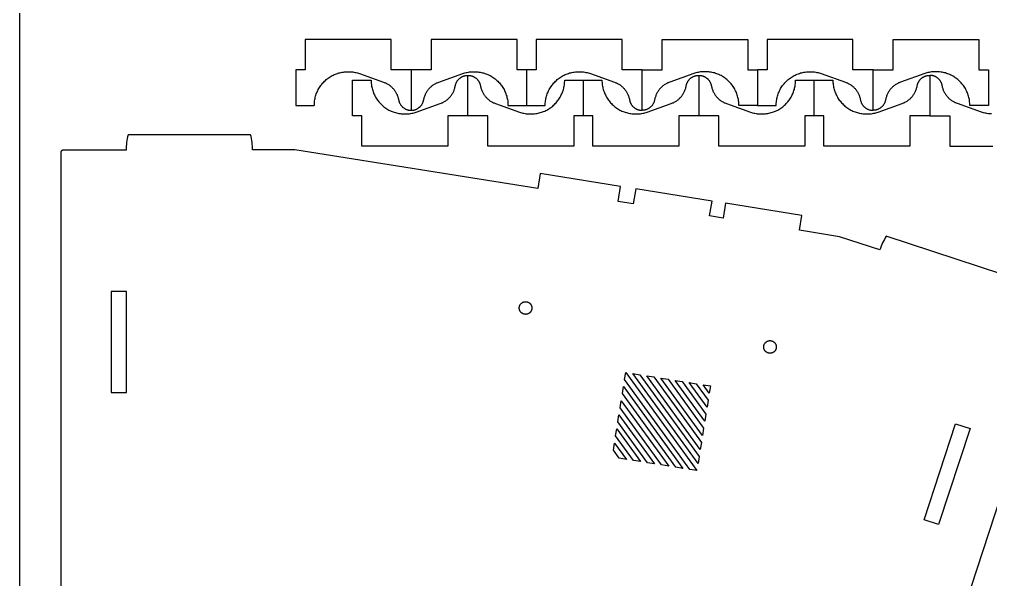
# Model space of a CAD drawing. Header units: millimetres. Extents: x 119 to 719, y -33 to 367.
# Drawn here: x 118.7 to 310.9, y 81.3 to 192.2 of the extents above; entities that cross this region are included whole.
import ezdxf

# ---------------------------------------------------------------- set-up
doc = ezdxf.new("R2010")
doc.units = ezdxf.units.MM
doc.header["$MEASUREMENT"] = 0
doc.layers.add('plot', color=12, linetype='Continuous', true_color=0xb80000)

msp = doc.modelspace()

# ---------------------------------------------------------------- linework, layer by layer
at = {"layer": 'plot'}
for points in [[(118.65, -33.22), (718.65, -33.22), (718.65, 366.78), (118.65, 366.78), (118.65, -33.22)], [(183.74, 188.23), (175.24, 188.23)], [(175.24, 188.23), (175.24, 185.23)], [(192.24, 188.23), (183.74, 188.23)], [(192.24, 185.23), (192.24, 188.23)], [(208.66, 188.23), (200.16, 188.23)], [(200.16, 188.23), (200.16, 185.23)], [(217.16, 188.23), (208.66, 188.23)], [(217.16, 185.23), (217.16, 188.23)], [(229.45, 188.23), (220.95, 188.23)], [(220.95, 188.23), (220.95, 185.23)], [(237.95, 188.23), (229.45, 188.23)], [(237.95, 185.23), (237.95, 188.23)], [(245.88, 185.23), (245.88, 188.23)], [(245.88, 188.23), (254.38, 188.23)], [(254.38, 188.23), (262.88, 188.23)], [(262.88, 188.23), (262.88, 185.23)], [(275.17, 188.23), (266.67, 188.23)], [(266.67, 188.23), (266.67, 185.23)], [(283.67, 188.23), (275.17, 188.23)], [(283.67, 185.23), (283.67, 188.23)], [(291.59, 185.23), (291.59, 188.23)], [(291.59, 188.23), (300.09, 188.23)], [(300.09, 188.23), (308.59, 188.23)], [(308.59, 188.23), (308.59, 185.23)], [(175.24, 185.23), (175.24, 182.23)], [(192.24, 182.23), (192.24, 185.23)], [(200.16, 185.23), (200.16, 182.23)], [(217.16, 182.23), (217.16, 185.23)], [(220.95, 185.23), (220.95, 182.23)], [(237.95, 182.23), (237.95, 185.23)], [(245.88, 182.23), (245.88, 185.23)], [(262.88, 185.23), (262.88, 182.23)], [(266.67, 185.23), (266.67, 182.23)], [(283.67, 182.23), (283.67, 185.23)], [(291.59, 182.23), (291.59, 185.23)], [(308.59, 185.23), (308.59, 182.23)], [(175.24, 182.23), (173.34, 182.23)], [(173.34, 182.23), (173.34, 175.18)], [(177.03, 175.18), (177.04, 175.41), (177.05, 175.64), (177.07, 175.88), (177.1, 176.11), (177.13, 176.34), (177.18, 176.57), (177.23, 176.79), (177.29, 177.02), (177.36, 177.24), (177.43, 177.46), (177.52, 177.68), (177.61, 177.9), (177.71, 178.11), (177.81, 178.32), (177.92, 178.52), (178.04, 178.72), (178.17, 178.92), (178.3, 179.11), (178.44, 179.29), (178.59, 179.48), (178.74, 179.65), (178.9, 179.82), (179.07, 179.99), (179.24, 180.15), (179.41, 180.3), (179.59, 180.45), (179.78, 180.59), (179.97, 180.72), (180.17, 180.85), (180.37, 180.97), (180.57, 181.09), (180.78, 181.19), (180.99, 181.29), (181.2, 181.39), (181.42, 181.47), (181.64, 181.55), (181.86, 181.62), (182.09, 181.68), (182.32, 181.73), (182.54, 181.78), (182.78, 181.81), (183.01, 181.84), (183.24, 181.86), (183.47, 181.88), (183.71, 181.88), (183.94, 181.88), (184.17, 181.87), (184.4, 181.85), (184.64, 181.82), (184.87, 181.79), (185.1, 181.74), (185.32, 181.69), (185.55, 181.63)], [(185.55, 181.63), (185.76, 181.57), (185.97, 181.5)], [(185.97, 181.5), (190.73, 179.82)], [(196.2, 182.23), (192.24, 182.23)], [(196.2, 182.23), (196.2, 174.23)], [(200.16, 182.23), (196.2, 182.23)], [(201.67, 179.82), (206.43, 181.5)], [(204.94, 179.07), (204.96, 179.16), (204.98, 179.25), (205, 179.33), (205.03, 179.41), (205.06, 179.5), (205.09, 179.58), (205.12, 179.66), (205.16, 179.74), (205.2, 179.82), (205.24, 179.9), (205.29, 179.97), (205.34, 180.04), (205.39, 180.12), (205.44, 180.19), (205.5, 180.26), (205.55, 180.32), (205.61, 180.39), (205.68, 180.45), (205.74, 180.51), (205.81, 180.57), (205.88, 180.62), (205.95, 180.67), (206.02, 180.72), (206.09, 180.77), (206.17, 180.82), (206.25, 180.86), (206.32, 180.9), (206.4, 180.94), (206.49, 180.97), (206.57, 181), (206.65, 181.03), (206.73, 181.06), (206.82, 181.08), (206.91, 181.1), (206.99, 181.12), (207.08, 181.13), (207.17, 181.14), (207.25, 181.15), (207.34, 181.15), (207.43, 181.15)], [(206.43, 181.5), (206.64, 181.57), (206.85, 181.63)], [(206.85, 181.63), (207.08, 181.69), (207.31, 181.74), (207.54, 181.79), (207.77, 181.82), (208, 181.85), (208.23, 181.87), (208.46, 181.88), (208.7, 181.88), (208.93, 181.88), (209.16, 181.86), (209.4, 181.84), (209.63, 181.81), (209.86, 181.78), (210.09, 181.73), (210.31, 181.68), (210.54, 181.62), (210.76, 181.55), (210.98, 181.47), (211.2, 181.39), (211.41, 181.29), (211.62, 181.19), (211.83, 181.09), (212.04, 180.97), (212.24, 180.85), (212.43, 180.72), (212.62, 180.59), (212.81, 180.45), (212.99, 180.3), (213.16, 180.15), (213.33, 179.99), (213.5, 179.82), (213.66, 179.65), (213.81, 179.48), (213.96, 179.29), (214.1, 179.11), (214.23, 178.92), (214.36, 178.72), (214.48, 178.52), (214.59, 178.32), (214.7, 178.11), (214.79, 177.9), (214.88, 177.68), (214.97, 177.46), (215.04, 177.24), (215.11, 177.02), (215.17, 176.79), (215.22, 176.57), (215.27, 176.34), (215.31, 176.11), (215.33, 175.88), (215.35, 175.64), (215.37, 175.41), (215.37, 175.18)], [(207.43, 173.15), (207.43, 181.15)], [(207.43, 181.15), (207.52, 181.15), (207.61, 181.15), (207.69, 181.14), (207.78, 181.13), (207.87, 181.12), (207.95, 181.1), (208.04, 181.08), (208.13, 181.06), (208.21, 181.03), (208.29, 181), (208.38, 180.97), (208.46, 180.94), (208.54, 180.9), (208.61, 180.86), (208.69, 180.82), (208.77, 180.77), (208.84, 180.72), (208.91, 180.67), (208.98, 180.62), (209.05, 180.57), (209.12, 180.51), (209.18, 180.45), (209.25, 180.39), (209.31, 180.32), (209.36, 180.26), (209.42, 180.19), (209.47, 180.12), (209.52, 180.04), (209.57, 179.97), (209.62, 179.9), (209.66, 179.82), (209.7, 179.74), (209.74, 179.66), (209.77, 179.58), (209.8, 179.5), (209.83, 179.41), (209.86, 179.33), (209.88, 179.25), (209.9, 179.16), (209.92, 179.07)], [(219.06, 182.23), (217.16, 182.23)], [(219.06, 182.23), (219.06, 175.18)], [(220.95, 182.23), (219.06, 182.23)], [(222.75, 175.18), (222.75, 175.41), (222.76, 175.64), (222.78, 175.88), (222.81, 176.11), (222.85, 176.34), (222.89, 176.57), (222.94, 176.79), (223, 177.02), (223.07, 177.24), (223.15, 177.46), (223.23, 177.68), (223.32, 177.9), (223.42, 178.11), (223.53, 178.32), (223.64, 178.52), (223.76, 178.72), (223.89, 178.92), (224.02, 179.11), (224.16, 179.29), (224.31, 179.48), (224.46, 179.65), (224.62, 179.82), (224.78, 179.99), (224.95, 180.15), (225.13, 180.3), (225.31, 180.45), (225.5, 180.59), (225.69, 180.72), (225.88, 180.85), (226.08, 180.97), (226.28, 181.09), (226.49, 181.19), (226.7, 181.29), (226.92, 181.39), (227.14, 181.47), (227.36, 181.55), (227.58, 181.62), (227.8, 181.68), (228.03, 181.73), (228.26, 181.78), (228.49, 181.81), (228.72, 181.84), (228.95, 181.86), (229.19, 181.88), (229.42, 181.88), (229.65, 181.88), (229.89, 181.87), (230.12, 181.85), (230.35, 181.82), (230.58, 181.79), (230.81, 181.74), (231.04, 181.69), (231.26, 181.63)], [(231.26, 181.63), (231.48, 181.57), (231.69, 181.5)], [(231.69, 181.5), (236.45, 179.82)], [(241.92, 182.23), (237.95, 182.23)], [(241.92, 182.23), (245.88, 182.23)], [(241.92, 174.23), (241.92, 182.23)], [(252.14, 181.5), (247.38, 179.82)], [(250.66, 179.07), (250.67, 179.16), (250.69, 179.25), (250.72, 179.33), (250.74, 179.41), (250.77, 179.5), (250.8, 179.58), (250.84, 179.66), (250.88, 179.74), (250.92, 179.82), (250.96, 179.9), (251, 179.97), (251.05, 180.04), (251.1, 180.12), (251.16, 180.19), (251.21, 180.26), (251.27, 180.32), (251.33, 180.39), (251.39, 180.45), (251.46, 180.51), (251.52, 180.57), (251.59, 180.62), (251.66, 180.67), (251.73, 180.72), (251.81, 180.77), (251.88, 180.82), (251.96, 180.86), (252.04, 180.9), (252.12, 180.94), (252.2, 180.97), (252.28, 181), (252.37, 181.03), (252.45, 181.06), (252.53, 181.08), (252.62, 181.1), (252.71, 181.12), (252.79, 181.13), (252.88, 181.14), (252.97, 181.15), (253.06, 181.15), (253.14, 181.15)], [(252.57, 181.63), (252.35, 181.57), (252.14, 181.5)], [(261.09, 175.18), (261.08, 175.41), (261.07, 175.64), (261.05, 175.88), (261.02, 176.11), (260.98, 176.34), (260.94, 176.57), (260.89, 176.79), (260.83, 177.02), (260.76, 177.24), (260.68, 177.46), (260.6, 177.68), (260.51, 177.9), (260.41, 178.11), (260.3, 178.32), (260.19, 178.52), (260.07, 178.72), (259.95, 178.92), (259.81, 179.11), (259.67, 179.29), (259.53, 179.48), (259.37, 179.65), (259.21, 179.82), (259.05, 179.99), (258.88, 180.15), (258.7, 180.3), (258.52, 180.45), (258.34, 180.59), (258.15, 180.72), (257.95, 180.85), (257.75, 180.97), (257.55, 181.09), (257.34, 181.19), (257.13, 181.29), (256.91, 181.39), (256.7, 181.47), (256.48, 181.55), (256.25, 181.62), (256.03, 181.68), (255.8, 181.73), (255.57, 181.78), (255.34, 181.81), (255.11, 181.84), (254.88, 181.86), (254.64, 181.88), (254.41, 181.88), (254.18, 181.88), (253.94, 181.87), (253.71, 181.85), (253.48, 181.82), (253.25, 181.79), (253.02, 181.74), (252.79, 181.69), (252.57, 181.63)], [(253.14, 181.15), (253.14, 173.15)], [(253.14, 181.15), (253.23, 181.15), (253.32, 181.15), (253.41, 181.14), (253.5, 181.13), (253.58, 181.12), (253.67, 181.1), (253.76, 181.08), (253.84, 181.06), (253.92, 181.03), (254.01, 181), (254.09, 180.97), (254.17, 180.94), (254.25, 180.9), (254.33, 180.86), (254.41, 180.82), (254.48, 180.77), (254.56, 180.72), (254.63, 180.67), (254.7, 180.62), (254.77, 180.57), (254.83, 180.51), (254.9, 180.45), (254.96, 180.39), (255.02, 180.32), (255.08, 180.26), (255.13, 180.19), (255.19, 180.12), (255.24, 180.04), (255.29, 179.97), (255.33, 179.9), (255.37, 179.82), (255.41, 179.74), (255.45, 179.66), (255.49, 179.58), (255.52, 179.5), (255.55, 179.41), (255.57, 179.33), (255.6, 179.25), (255.62, 179.16), (255.63, 179.07)], [(262.88, 182.23), (264.77, 182.23)], [(266.67, 182.23), (264.77, 182.23)], [(264.77, 182.23), (264.77, 175.18)], [(268.46, 175.18), (268.47, 175.41), (268.48, 175.64), (268.5, 175.88), (268.53, 176.11), (268.56, 176.34), (268.61, 176.57), (268.66, 176.79), (268.72, 177.02), (268.79, 177.24), (268.86, 177.46), (268.95, 177.68), (269.04, 177.9), (269.14, 178.11), (269.24, 178.32), (269.35, 178.52), (269.47, 178.72), (269.6, 178.92), (269.73, 179.11), (269.87, 179.29), (270.02, 179.48), (270.17, 179.65), (270.33, 179.82), (270.5, 179.99), (270.67, 180.15), (270.84, 180.3), (271.02, 180.45), (271.21, 180.59), (271.4, 180.72), (271.6, 180.85), (271.8, 180.97), (272, 181.09), (272.21, 181.19), (272.42, 181.29), (272.63, 181.39), (272.85, 181.47), (273.07, 181.55), (273.29, 181.62), (273.52, 181.68), (273.75, 181.73), (273.97, 181.78), (274.2, 181.81), (274.44, 181.84), (274.67, 181.86), (274.9, 181.88), (275.13, 181.88), (275.37, 181.88), (275.6, 181.87), (275.83, 181.85), (276.07, 181.82), (276.3, 181.79), (276.53, 181.74), (276.75, 181.69), (276.98, 181.63)], [(276.98, 181.63), (277.19, 181.57), (277.4, 181.5)], [(277.4, 181.5), (282.16, 179.82)], [(287.63, 182.23), (283.67, 182.23)], [(287.63, 174.23), (287.63, 182.23)], [(287.63, 182.23), (291.59, 182.23)], [(297.86, 181.5), (293.1, 179.82)], [(296.37, 179.07), (296.39, 179.16), (296.41, 179.25), (296.43, 179.33), (296.46, 179.41), (296.49, 179.5), (296.52, 179.58), (296.55, 179.66), (296.59, 179.74), (296.63, 179.82), (296.67, 179.9), (296.72, 179.97), (296.77, 180.04), (296.82, 180.12), (296.87, 180.19), (296.93, 180.26), (296.98, 180.32), (297.04, 180.39), (297.11, 180.45), (297.17, 180.51), (297.24, 180.57), (297.31, 180.62), (297.38, 180.67), (297.45, 180.72), (297.52, 180.77), (297.6, 180.82), (297.68, 180.86), (297.75, 180.9), (297.83, 180.94), (297.91, 180.97), (298, 181), (298.08, 181.03), (298.16, 181.06), (298.25, 181.08), (298.34, 181.1), (298.42, 181.12), (298.51, 181.13), (298.6, 181.14), (298.68, 181.15), (298.77, 181.15), (298.86, 181.15)], [(298.28, 181.63), (298.07, 181.57), (297.86, 181.5)], [(306.8, 175.18), (306.8, 175.41), (306.78, 175.64), (306.76, 175.88), (306.74, 176.11), (306.7, 176.34), (306.65, 176.57), (306.6, 176.79), (306.54, 177.02), (306.47, 177.24), (306.4, 177.46), (306.31, 177.68), (306.22, 177.9), (306.13, 178.11), (306.02, 178.32), (305.91, 178.52), (305.79, 178.72), (305.66, 178.92), (305.53, 179.11), (305.39, 179.29), (305.24, 179.48), (305.09, 179.65), (304.93, 179.82), (304.76, 179.99), (304.59, 180.15), (304.42, 180.3), (304.24, 180.45), (304.05, 180.59), (303.86, 180.72), (303.67, 180.85), (303.47, 180.97), (303.26, 181.09), (303.05, 181.19), (302.84, 181.29), (302.63, 181.39), (302.41, 181.47), (302.19, 181.55), (301.97, 181.62), (301.74, 181.68), (301.52, 181.73), (301.29, 181.78), (301.06, 181.81), (300.82, 181.84), (300.59, 181.86), (300.36, 181.88), (300.13, 181.88), (299.89, 181.88), (299.66, 181.87), (299.43, 181.85), (299.2, 181.82), (298.96, 181.79), (298.74, 181.74), (298.51, 181.69), (298.28, 181.63)], [(301.35, 179.07), (301.33, 179.16), (301.31, 179.25), (301.29, 179.33), (301.26, 179.41), (301.23, 179.5), (301.2, 179.58), (301.17, 179.66), (301.13, 179.74), (301.09, 179.82), (301.05, 179.9), (301, 179.97), (300.95, 180.04), (300.9, 180.12), (300.85, 180.19), (300.79, 180.26), (300.74, 180.32), (300.67, 180.39), (300.61, 180.45), (300.55, 180.51), (300.48, 180.57), (300.41, 180.62), (300.34, 180.67), (300.27, 180.72), (300.2, 180.77), (300.12, 180.82), (300.04, 180.86), (299.97, 180.9), (299.89, 180.94), (299.8, 180.97), (299.72, 181), (299.64, 181.03), (299.55, 181.06), (299.47, 181.08), (299.38, 181.1), (299.3, 181.12), (299.21, 181.13), (299.12, 181.14), (299.04, 181.15), (298.95, 181.15), (298.86, 181.15)], [(298.86, 181.15), (298.86, 173.15)], [(308.59, 182.23), (310.49, 182.23)], [(310.49, 182.23), (310.49, 175.18)], [(184.57, 173.15), (184.57, 180.2)], [(184.57, 180.2), (188.26, 180.2)], [(188.26, 180.2), (188.26, 179.97), (188.28, 179.74), (188.3, 179.51), (188.33, 179.27), (188.36, 179.04), (188.41, 178.81), (188.46, 178.59), (188.52, 178.36), (188.59, 178.14), (188.66, 177.92), (188.75, 177.7), (188.84, 177.48), (188.94, 177.27), (189.04, 177.07), (189.15, 176.86), (189.27, 176.66), (189.4, 176.46), (189.53, 176.27), (189.67, 176.09), (189.82, 175.9), (189.97, 175.73), (190.13, 175.56), (190.3, 175.39), (190.47, 175.23), (190.64, 175.08), (190.82, 174.93), (191.01, 174.79), (191.2, 174.66), (191.4, 174.53), (191.6, 174.41), (191.8, 174.29), (192.01, 174.19), (192.22, 174.09), (192.43, 174), (192.65, 173.91), (192.87, 173.83), (193.09, 173.77), (193.32, 173.7), (193.55, 173.65), (193.77, 173.61), (194, 173.57), (194.24, 173.54), (194.47, 173.52), (194.7, 173.5), (194.93, 173.5), (195.17, 173.5), (195.4, 173.51), (195.63, 173.53), (195.87, 173.56), (196.1, 173.59), (196.33, 173.64), (196.55, 173.69), (196.78, 173.75)], [(190.73, 179.82), (190.88, 179.76), (191.02, 179.7), (191.16, 179.64), (191.3, 179.57), (191.44, 179.5), (191.57, 179.42), (191.71, 179.34), (191.84, 179.25), (191.96, 179.16), (192.08, 179.06), (192.2, 178.96), (192.32, 178.86), (192.43, 178.75), (192.54, 178.64), (192.64, 178.52), (192.75, 178.41), (192.84, 178.28), (192.93, 178.16), (193.02, 178.03), (193.11, 177.9), (193.19, 177.76), (193.26, 177.63), (193.33, 177.49), (193.4, 177.35), (193.46, 177.2), (193.51, 177.06), (193.56, 176.91), (193.61, 176.76), (193.65, 176.61), (193.68, 176.46), (193.71, 176.31)], [(198.69, 176.31), (198.72, 176.46), (198.75, 176.61), (198.79, 176.76), (198.84, 176.91), (198.89, 177.06), (198.95, 177.2), (199.01, 177.35), (199.07, 177.49), (199.14, 177.63), (199.22, 177.76), (199.3, 177.9), (199.38, 178.03), (199.47, 178.16), (199.56, 178.28), (199.66, 178.41), (199.76, 178.52), (199.86, 178.64), (199.97, 178.75), (200.08, 178.86), (200.2, 178.96), (200.32, 179.06), (200.44, 179.16), (200.57, 179.25), (200.7, 179.34), (200.83, 179.42), (200.96, 179.5), (201.1, 179.57), (201.24, 179.64), (201.38, 179.7), (201.52, 179.76), (201.67, 179.82)], [(201.96, 175.56), (202.11, 175.62), (202.25, 175.68), (202.39, 175.74), (202.53, 175.81), (202.67, 175.88), (202.8, 175.96), (202.94, 176.04), (203.06, 176.13), (203.19, 176.22), (203.31, 176.32), (203.43, 176.42), (203.55, 176.52), (203.66, 176.63), (203.77, 176.74), (203.87, 176.86), (203.97, 176.98), (204.07, 177.1), (204.16, 177.22), (204.25, 177.35), (204.34, 177.48), (204.42, 177.62), (204.49, 177.75), (204.56, 177.89), (204.62, 178.03), (204.69, 178.18), (204.74, 178.32), (204.79, 178.47), (204.84, 178.62), (204.88, 178.77), (204.91, 178.92), (204.94, 179.07)], [(209.92, 179.07), (209.95, 178.92), (209.98, 178.77), (210.02, 178.62), (210.07, 178.47), (210.12, 178.32), (210.17, 178.18), (210.24, 178.03), (210.3, 177.89), (210.37, 177.75), (210.45, 177.62), (210.52, 177.48), (210.61, 177.35), (210.7, 177.22), (210.79, 177.1), (210.89, 176.98), (210.99, 176.86), (211.09, 176.74), (211.2, 176.63), (211.31, 176.52), (211.43, 176.42), (211.55, 176.32), (211.67, 176.22), (211.8, 176.13), (211.92, 176.04), (212.06, 175.96), (212.19, 175.88), (212.33, 175.81), (212.47, 175.74), (212.61, 175.68), (212.75, 175.62), (212.9, 175.56)], [(218.08, 173.75), (218.31, 173.69), (218.53, 173.64), (218.76, 173.59), (218.99, 173.56), (219.23, 173.53), (219.46, 173.51), (219.69, 173.5), (219.93, 173.5), (220.16, 173.5), (220.39, 173.52), (220.62, 173.54), (220.86, 173.57), (221.09, 173.61), (221.32, 173.65), (221.54, 173.7), (221.77, 173.77), (221.99, 173.83), (222.21, 173.91), (222.43, 174), (222.64, 174.09), (222.85, 174.19), (223.06, 174.29), (223.27, 174.41), (223.46, 174.53), (223.66, 174.66), (223.85, 174.79), (224.04, 174.93), (224.22, 175.08), (224.39, 175.23), (224.56, 175.39), (224.73, 175.56), (224.89, 175.73), (225.04, 175.9), (225.19, 176.09), (225.33, 176.27), (225.46, 176.46), (225.59, 176.66), (225.71, 176.86), (225.82, 177.07), (225.92, 177.27), (226.02, 177.48), (226.11, 177.7), (226.2, 177.92), (226.27, 178.14), (226.34, 178.36), (226.4, 178.59), (226.45, 178.81), (226.5, 179.04), (226.53, 179.27), (226.56, 179.51), (226.58, 179.74), (226.6, 179.97), (226.6, 180.2)], [(226.6, 180.2), (230.29, 180.2)], [(230.29, 173.15), (230.29, 180.2)], [(230.29, 180.2), (233.98, 180.2)], [(233.98, 180.2), (233.98, 179.97), (233.99, 179.74), (234.01, 179.51), (234.04, 179.27), (234.08, 179.04), (234.12, 178.81), (234.17, 178.59), (234.23, 178.36), (234.3, 178.14), (234.38, 177.92), (234.46, 177.7), (234.55, 177.48), (234.65, 177.27), (234.76, 177.07), (234.87, 176.86), (234.99, 176.66), (235.12, 176.46), (235.25, 176.27), (235.39, 176.09), (235.54, 175.9), (235.69, 175.73), (235.85, 175.56), (236.01, 175.39), (236.18, 175.23), (236.36, 175.08), (236.54, 174.93), (236.72, 174.79), (236.91, 174.66), (237.11, 174.53), (237.31, 174.41), (237.51, 174.29), (237.72, 174.19), (237.93, 174.09), (238.15, 174), (238.36, 173.91), (238.58, 173.83), (238.81, 173.77), (239.03, 173.7), (239.26, 173.65), (239.49, 173.61), (239.72, 173.57), (239.95, 173.54), (240.18, 173.52), (240.42, 173.5), (240.65, 173.5), (240.88, 173.5), (241.12, 173.51), (241.35, 173.53), (241.58, 173.56), (241.81, 173.59), (242.04, 173.64), (242.27, 173.69), (242.49, 173.75)], [(236.45, 179.82), (236.59, 179.76), (236.74, 179.7), (236.88, 179.64), (237.02, 179.57), (237.15, 179.5), (237.29, 179.42), (237.42, 179.34), (237.55, 179.25), (237.68, 179.16), (237.8, 179.06), (237.92, 178.96), (238.03, 178.86), (238.15, 178.75), (238.25, 178.64), (238.36, 178.52), (238.46, 178.41), (238.56, 178.28), (238.65, 178.16), (238.74, 178.03), (238.82, 177.9), (238.9, 177.76), (238.98, 177.63), (239.05, 177.49), (239.11, 177.35), (239.17, 177.2), (239.23, 177.06), (239.28, 176.91), (239.32, 176.76), (239.36, 176.61), (239.4, 176.46), (239.43, 176.31)], [(247.38, 179.82), (247.24, 179.76), (247.1, 179.7), (246.95, 179.64), (246.81, 179.57), (246.68, 179.5), (246.54, 179.42), (246.41, 179.34), (246.28, 179.25), (246.16, 179.16), (246.03, 179.06), (245.91, 178.96), (245.8, 178.86), (245.69, 178.75), (245.58, 178.64), (245.47, 178.52), (245.37, 178.41), (245.27, 178.28), (245.18, 178.16), (245.09, 178.03), (245.01, 177.9), (244.93, 177.76), (244.86, 177.63), (244.79, 177.49), (244.72, 177.35), (244.66, 177.2), (244.61, 177.06), (244.55, 176.91), (244.51, 176.76), (244.47, 176.61), (244.43, 176.46), (244.4, 176.31)], [(247.68, 175.56), (247.82, 175.62), (247.97, 175.68), (248.11, 175.74), (248.25, 175.81), (248.38, 175.88), (248.52, 175.96), (248.65, 176.04), (248.78, 176.13), (248.91, 176.22), (249.03, 176.32), (249.15, 176.42), (249.26, 176.52), (249.38, 176.63), (249.48, 176.74), (249.59, 176.86), (249.69, 176.98), (249.79, 177.1), (249.88, 177.22), (249.97, 177.35), (250.05, 177.48), (250.13, 177.62), (250.2, 177.75), (250.27, 177.89), (250.34, 178.03), (250.4, 178.18), (250.46, 178.32), (250.51, 178.47), (250.55, 178.62), (250.59, 178.77), (250.63, 178.92), (250.66, 179.07)], [(255.63, 179.07), (255.66, 178.92), (255.7, 178.77), (255.74, 178.62), (255.78, 178.47), (255.83, 178.32), (255.89, 178.18), (255.95, 178.03), (256.02, 177.89), (256.09, 177.75), (256.16, 177.62), (256.24, 177.48), (256.32, 177.35), (256.41, 177.22), (256.5, 177.1), (256.6, 176.98), (256.7, 176.86), (256.81, 176.74), (256.91, 176.63), (257.03, 176.52), (257.14, 176.42), (257.26, 176.32), (257.38, 176.22), (257.51, 176.13), (257.64, 176.04), (257.77, 175.96), (257.91, 175.88), (258.04, 175.81), (258.18, 175.74), (258.32, 175.68), (258.47, 175.62), (258.61, 175.56)], [(263.8, 173.75), (264.02, 173.69), (264.25, 173.64), (264.48, 173.59), (264.71, 173.56), (264.94, 173.53), (265.17, 173.51), (265.41, 173.5), (265.64, 173.5), (265.87, 173.5), (266.11, 173.52), (266.34, 173.54), (266.57, 173.57), (266.8, 173.61), (267.03, 173.65), (267.26, 173.7), (267.48, 173.77), (267.71, 173.83), (267.93, 173.91), (268.14, 174), (268.36, 174.09), (268.57, 174.19), (268.78, 174.29), (268.98, 174.41), (269.18, 174.53), (269.37, 174.66), (269.57, 174.79), (269.75, 174.93), (269.93, 175.08), (270.11, 175.23), (270.28, 175.39), (270.44, 175.56), (270.6, 175.73), (270.75, 175.9), (270.9, 176.09), (271.04, 176.27), (271.17, 176.46), (271.3, 176.66), (271.42, 176.86), (271.53, 177.07), (271.64, 177.27), (271.74, 177.48), (271.83, 177.7), (271.91, 177.92), (271.99, 178.14), (272.06, 178.36), (272.12, 178.59), (272.17, 178.81), (272.21, 179.04), (272.25, 179.27), (272.28, 179.51), (272.3, 179.74), (272.31, 179.97), (272.31, 180.2)], [(272.31, 180.2), (276, 180.2)], [(276, 180.2), (279.69, 180.2)], [(276, 173.15), (276, 180.2)], [(279.69, 180.2), (279.69, 179.97), (279.71, 179.74), (279.73, 179.51), (279.76, 179.27), (279.79, 179.04), (279.84, 178.81), (279.89, 178.59), (279.95, 178.36), (280.02, 178.14), (280.09, 177.92), (280.18, 177.7), (280.27, 177.48), (280.36, 177.27), (280.47, 177.07), (280.58, 176.86), (280.7, 176.66), (280.83, 176.46), (280.96, 176.27), (281.1, 176.09), (281.25, 175.9), (281.4, 175.73), (281.56, 175.56), (281.73, 175.39), (281.9, 175.23), (282.07, 175.08), (282.25, 174.93), (282.44, 174.79), (282.63, 174.66), (282.83, 174.53), (283.02, 174.41), (283.23, 174.29), (283.44, 174.19), (283.65, 174.09), (283.86, 174), (284.08, 173.91), (284.3, 173.83), (284.52, 173.77), (284.75, 173.7), (284.97, 173.65), (285.2, 173.61), (285.43, 173.57), (285.67, 173.54), (285.9, 173.52), (286.13, 173.5), (286.36, 173.5), (286.6, 173.5), (286.83, 173.51), (287.06, 173.53), (287.29, 173.56), (287.53, 173.59), (287.75, 173.64), (287.98, 173.69), (288.21, 173.75)], [(282.16, 179.82), (282.31, 179.76), (282.45, 179.7), (282.59, 179.64), (282.73, 179.57), (282.87, 179.5), (283, 179.42), (283.14, 179.34), (283.26, 179.25), (283.39, 179.16), (283.51, 179.06), (283.63, 178.96), (283.75, 178.86), (283.86, 178.75), (283.97, 178.64), (284.07, 178.52), (284.18, 178.41), (284.27, 178.28), (284.36, 178.16), (284.45, 178.03), (284.54, 177.9), (284.62, 177.76), (284.69, 177.63), (284.76, 177.49), (284.83, 177.35), (284.89, 177.2), (284.94, 177.06), (284.99, 176.91), (285.04, 176.76), (285.08, 176.61), (285.11, 176.46), (285.14, 176.31)], [(293.1, 179.82), (292.95, 179.76), (292.81, 179.7), (292.67, 179.64), (292.53, 179.57), (292.39, 179.5), (292.26, 179.42), (292.13, 179.34), (292, 179.25), (291.87, 179.16), (291.75, 179.06), (291.63, 178.96), (291.51, 178.86), (291.4, 178.75), (291.29, 178.64), (291.19, 178.52), (291.09, 178.41), (290.99, 178.28), (290.9, 178.16), (290.81, 178.03), (290.72, 177.9), (290.65, 177.76), (290.57, 177.63), (290.5, 177.49), (290.44, 177.35), (290.38, 177.2), (290.32, 177.06), (290.27, 176.91), (290.22, 176.76), (290.18, 176.61), (290.15, 176.46), (290.12, 176.31)], [(293.39, 175.56), (293.54, 175.62), (293.68, 175.68), (293.82, 175.74), (293.96, 175.81), (294.1, 175.88), (294.23, 175.96), (294.37, 176.04), (294.49, 176.13), (294.62, 176.22), (294.74, 176.32), (294.86, 176.42), (294.98, 176.52), (295.09, 176.63), (295.2, 176.74), (295.3, 176.86), (295.4, 176.98), (295.5, 177.1), (295.59, 177.22), (295.68, 177.35), (295.77, 177.48), (295.84, 177.62), (295.92, 177.75), (295.99, 177.89), (296.05, 178.03), (296.11, 178.18), (296.17, 178.32), (296.22, 178.47), (296.27, 178.62), (296.31, 178.77), (296.34, 178.92), (296.37, 179.07)], [(304.33, 175.56), (304.18, 175.62), (304.04, 175.68), (303.9, 175.74), (303.76, 175.81), (303.62, 175.88), (303.49, 175.96), (303.35, 176.04), (303.23, 176.13), (303.1, 176.22), (302.98, 176.32), (302.86, 176.42), (302.74, 176.52), (302.63, 176.63), (302.52, 176.74), (302.42, 176.86), (302.32, 176.98), (302.22, 177.1), (302.13, 177.22), (302.04, 177.35), (301.95, 177.48), (301.87, 177.62), (301.8, 177.75), (301.73, 177.89), (301.66, 178.03), (301.6, 178.18), (301.55, 178.32), (301.5, 178.47), (301.45, 178.62), (301.41, 178.77), (301.38, 178.92), (301.35, 179.07)], [(173.34, 175.18), (177.03, 175.18)], [(193.71, 176.31), (193.73, 176.22), (193.75, 176.14), (193.77, 176.05), (193.8, 175.97), (193.83, 175.88), (193.86, 175.8), (193.89, 175.72), (193.93, 175.64), (193.97, 175.56), (194.01, 175.49), (194.06, 175.41), (194.11, 175.34), (194.16, 175.26), (194.21, 175.19), (194.27, 175.13), (194.33, 175.06), (194.39, 175), (194.45, 174.93), (194.51, 174.87), (194.58, 174.82), (194.65, 174.76), (194.72, 174.71), (194.79, 174.66), (194.86, 174.61), (194.94, 174.56), (195.02, 174.52), (195.1, 174.48), (195.17, 174.44), (195.26, 174.41), (195.34, 174.38), (195.42, 174.35), (195.51, 174.32), (195.59, 174.3), (195.68, 174.28), (195.76, 174.26), (195.85, 174.25), (195.94, 174.24), (196.03, 174.23), (196.11, 174.23), (196.2, 174.23)], [(196.2, 174.23), (196.29, 174.23), (196.38, 174.23), (196.46, 174.24), (196.55, 174.25), (196.64, 174.26), (196.73, 174.28), (196.81, 174.3), (196.9, 174.32), (196.98, 174.35), (197.06, 174.38), (197.15, 174.41), (197.23, 174.44), (197.31, 174.48), (197.39, 174.52), (197.46, 174.56), (197.54, 174.61), (197.61, 174.66), (197.68, 174.71), (197.75, 174.76), (197.82, 174.82), (197.89, 174.87), (197.95, 174.93), (198.02, 175), (198.08, 175.06), (198.13, 175.13), (198.19, 175.19), (198.24, 175.26), (198.29, 175.34), (198.34, 175.41), (198.39, 175.49), (198.43, 175.56), (198.47, 175.64), (198.51, 175.72), (198.54, 175.8), (198.57, 175.88), (198.6, 175.97), (198.63, 176.05), (198.65, 176.14), (198.67, 176.22), (198.69, 176.31)], [(197.2, 173.88), (201.96, 175.56)], [(212.9, 175.56), (217.66, 173.88)], [(215.37, 175.18), (219.06, 175.18)], [(219.06, 175.18), (222.75, 175.18)], [(239.43, 176.31), (239.44, 176.22), (239.47, 176.14), (239.49, 176.05), (239.51, 175.97), (239.54, 175.88), (239.57, 175.8), (239.61, 175.72), (239.65, 175.64), (239.69, 175.56), (239.73, 175.49), (239.78, 175.41), (239.82, 175.34), (239.87, 175.26), (239.93, 175.19), (239.98, 175.13), (240.04, 175.06), (240.1, 175), (240.16, 174.93), (240.23, 174.87), (240.29, 174.82), (240.36, 174.76), (240.43, 174.71), (240.5, 174.66), (240.58, 174.61), (240.65, 174.56), (240.73, 174.52), (240.81, 174.48), (240.89, 174.44), (240.97, 174.41), (241.05, 174.38), (241.14, 174.35), (241.22, 174.32), (241.31, 174.3), (241.39, 174.28), (241.48, 174.26), (241.56, 174.25), (241.65, 174.24), (241.74, 174.23), (241.83, 174.23), (241.92, 174.23)], [(244.4, 176.31), (244.39, 176.22), (244.37, 176.14), (244.34, 176.05), (244.32, 175.97), (244.29, 175.88), (244.26, 175.8), (244.22, 175.72), (244.18, 175.64), (244.14, 175.56), (244.1, 175.49), (244.06, 175.41), (244.01, 175.34), (243.96, 175.26), (243.9, 175.19), (243.85, 175.13), (243.79, 175.06), (243.73, 175), (243.67, 174.93), (243.6, 174.87), (243.54, 174.82), (243.47, 174.76), (243.4, 174.71), (243.33, 174.66), (243.25, 174.61), (243.18, 174.56), (243.1, 174.52), (243.02, 174.48), (242.94, 174.44), (242.86, 174.41), (242.78, 174.38), (242.7, 174.35), (242.61, 174.32), (242.53, 174.3), (242.44, 174.28), (242.35, 174.26), (242.27, 174.25), (242.18, 174.24), (242.09, 174.23), (242, 174.23), (241.92, 174.23)], [(242.92, 173.88), (247.68, 175.56)], [(258.61, 175.56), (263.37, 173.88)], [(264.77, 175.18), (261.09, 175.18)], [(264.77, 175.18), (268.46, 175.18)], [(285.14, 176.31), (285.16, 176.22), (285.18, 176.14), (285.2, 176.05), (285.23, 175.97), (285.26, 175.88), (285.29, 175.8), (285.32, 175.72), (285.36, 175.64), (285.4, 175.56), (285.44, 175.49), (285.49, 175.41), (285.54, 175.34), (285.59, 175.26), (285.64, 175.19), (285.7, 175.13), (285.76, 175.06), (285.82, 175), (285.88, 174.93), (285.94, 174.87), (286.01, 174.82), (286.08, 174.76), (286.15, 174.71), (286.22, 174.66), (286.29, 174.61), (286.37, 174.56), (286.45, 174.52), (286.52, 174.48), (286.6, 174.44), (286.69, 174.41), (286.77, 174.38), (286.85, 174.35), (286.94, 174.32), (287.02, 174.3), (287.11, 174.28), (287.19, 174.26), (287.28, 174.25), (287.37, 174.24), (287.45, 174.23), (287.54, 174.23), (287.63, 174.23)], [(290.12, 176.31), (290.1, 176.22), (290.08, 176.14), (290.06, 176.05), (290.03, 175.97), (290, 175.88), (289.97, 175.8), (289.94, 175.72), (289.9, 175.64), (289.86, 175.56), (289.82, 175.49), (289.77, 175.41), (289.72, 175.34), (289.67, 175.26), (289.62, 175.19), (289.56, 175.13), (289.51, 175.06), (289.45, 175), (289.38, 174.93), (289.32, 174.87), (289.25, 174.82), (289.18, 174.76), (289.11, 174.71), (289.04, 174.66), (288.97, 174.61), (288.89, 174.56), (288.81, 174.52), (288.74, 174.48), (288.66, 174.44), (288.58, 174.41), (288.49, 174.38), (288.41, 174.35), (288.33, 174.32), (288.24, 174.3), (288.16, 174.28), (288.07, 174.26), (287.98, 174.25), (287.89, 174.24), (287.81, 174.23), (287.72, 174.23), (287.63, 174.23)], [(288.63, 173.88), (293.39, 175.56)], [(309.09, 173.88), (304.33, 175.56)], [(310.49, 175.18), (306.8, 175.18)], [(186.47, 173.15), (184.57, 173.15)], [(186.47, 170.15), (186.47, 173.15)], [(196.78, 173.75), (196.99, 173.81), (197.2, 173.88)], [(207.43, 173.15), (203.47, 173.15)], [(203.47, 173.15), (203.47, 170.15)], [(211.39, 173.15), (207.43, 173.15)], [(211.39, 170.15), (211.39, 173.15)], [(217.66, 173.88), (217.87, 173.81), (218.08, 173.75)], [(230.29, 173.15), (228.39, 173.15)], [(228.39, 173.15), (228.39, 170.15)], [(232.18, 173.15), (230.29, 173.15)], [(232.18, 170.15), (232.18, 173.15)], [(242.49, 173.75), (242.71, 173.81), (242.92, 173.88)], [(253.14, 173.15), (249.18, 173.15)], [(249.18, 173.15), (249.18, 170.15)], [(257.11, 173.15), (253.14, 173.15)], [(257.11, 170.15), (257.11, 173.15)], [(263.37, 173.88), (263.58, 173.81), (263.8, 173.75)], [(276, 173.15), (274.11, 173.15)], [(274.11, 173.15), (274.11, 170.15)], [(277.9, 173.15), (276, 173.15)], [(277.9, 170.15), (277.9, 173.15)], [(288.21, 173.75), (288.42, 173.81), (288.63, 173.88)], [(298.86, 173.15), (294.9, 173.15)], [(294.9, 173.15), (294.9, 170.15)], [(298.86, 173.15), (302.82, 173.15)], [(302.82, 173.15), (302.82, 170.15)], [(309.51, 173.75), (309.3, 173.81), (309.09, 173.88)], [(311.12, 173.5), (310.89, 173.51), (310.66, 173.53), (310.42, 173.56), (310.19, 173.59), (309.96, 173.64), (309.74, 173.69), (309.51, 173.75)], [(140.15, 169.36), (140.07, 168.99)], [(164.42, 169.39), (140.15, 169.36)], [(164.51, 169.02), (164.42, 169.39)], [(186.47, 167.15), (186.47, 170.15)], [(203.47, 170.15), (203.47, 167.15)], [(211.39, 167.15), (211.39, 170.15)], [(228.39, 170.15), (228.39, 167.15)], [(232.18, 167.15), (232.18, 170.15)], [(249.18, 170.15), (249.18, 167.15)], [(257.11, 167.15), (257.11, 170.15)], [(274.11, 170.15), (274.11, 167.15)], [(277.9, 167.15), (277.9, 170.15)], [(294.9, 170.15), (294.9, 167.15)], [(302.82, 170.15), (302.82, 167.15)], [(139.84, 167.49), (139.81, 167.11)], [(139.88, 167.87), (139.84, 167.49)], [(139.93, 168.24), (139.88, 167.87)], [(139.99, 168.62), (139.93, 168.24)], [(140.07, 168.99), (139.99, 168.62)], [(164.58, 168.65), (164.51, 169.02)], [(164.64, 168.28), (164.58, 168.65)], [(164.7, 167.9), (164.64, 168.28)], [(164.74, 167.52), (164.7, 167.9)], [(164.77, 167.15), (164.74, 167.52)], [(127.32, 166.34), (127.3, 166.34), (127.29, 166.34), (127.27, 166.34), (127.25, 166.33), (127.24, 166.33), (127.22, 166.33), (127.2, 166.32), (127.18, 166.32), (127.17, 166.31), (127.15, 166.31), (127.14, 166.3), (127.12, 166.3), (127.1, 166.29), (127.09, 166.28), (127.07, 166.27), (127.06, 166.26), (127.04, 166.25), (127.03, 166.24), (127.01, 166.23), (127, 166.22), (126.99, 166.21), (126.98, 166.2), (126.96, 166.19), (126.95, 166.17), (126.94, 166.16), (126.93, 166.15), (126.92, 166.13), (126.91, 166.12), (126.9, 166.1), (126.89, 166.09), (126.88, 166.07), (126.87, 166.06), (126.87, 166.04), (126.86, 166.03), (126.85, 166.01), (126.85, 165.99), (126.84, 165.98), (126.84, 165.96), (126.83, 165.94), (126.83, 165.93), (126.83, 165.91), (126.83, 165.89), (126.82, 165.87), (126.82, 165.86), (126.82, 165.84)], [(126.82, 165.84), (126.82, -2.45)], [(139.79, 166.36), (127.32, 166.34)], [(139.81, 167.11), (139.79, 166.73)], [(139.79, 166.73), (139.79, 166.36)], [(164.78, 166.77), (164.77, 167.15)], [(164.79, 166.39), (164.78, 166.77)], [(173.15, 166.4), (164.79, 166.39)], [(281.03, 149.2), (273.06, 150.47), (273.54, 153.43), (258.43, 155.84), (257.96, 152.88), (255.29, 153.31), (255.76, 156.27), (240.65, 158.68), (240.18, 155.71), (237.17, 156.19), (237.65, 159.16), (221.74, 161.69), (221.26, 158.73), (173.15, 166.4)], [(194.97, 167.15), (186.47, 167.15)], [(203.47, 167.15), (194.97, 167.15)], [(219.89, 167.15), (211.39, 167.15)], [(228.39, 167.15), (219.89, 167.15)], [(240.68, 167.15), (232.18, 167.15)], [(249.18, 167.15), (240.68, 167.15)], [(265.61, 167.15), (257.11, 167.15)], [(274.11, 167.15), (265.61, 167.15)], [(286.4, 167.15), (277.9, 167.15)], [(294.9, 167.15), (286.4, 167.15)], [(302.82, 167.15), (311.32, 167.15)], [(313.32, 141.75), (290.26, 149.33), (290.06, 149), (289.88, 148.67), (289.7, 148.34), (289.53, 148), (289.38, 147.65), (289.23, 147.3), (289.1, 146.95), (288.98, 146.59), (281.03, 149.2)], [(136.82, 118.35), (139.82, 118.35), (139.82, 138.35), (136.82, 138.35), (136.82, 118.35)], [(218.5, 136.28), (218.54, 136.3), (218.59, 136.31), (218.63, 136.31), (218.67, 136.32), (218.71, 136.33), (218.76, 136.33), (218.8, 136.33), (218.84, 136.33), (218.89, 136.33), (218.93, 136.33), (218.97, 136.33), (219.02, 136.32), (219.06, 136.32), (219.1, 136.31), (219.14, 136.3), (219.19, 136.29), (219.23, 136.28), (219.27, 136.26), (219.31, 136.25), (219.35, 136.23), (219.39, 136.21), (219.43, 136.19), (219.47, 136.17), (219.5, 136.15), (219.54, 136.13), (219.58, 136.1), (219.61, 136.08), (219.65, 136.05), (219.68, 136.02), (219.71, 135.99), (219.74, 135.96), (219.77, 135.93), (219.8, 135.9), (219.83, 135.87), (219.85, 135.83), (219.88, 135.8), (219.9, 135.76), (219.93, 135.72), (219.95, 135.69), (219.97, 135.65), (219.99, 135.61), (220.01, 135.57), (220.02, 135.53), (220.04, 135.49), (220.05, 135.45), (220.06, 135.41), (220.07, 135.36), (220.08, 135.32), (220.09, 135.28), (220.09, 135.23), (220.1, 135.19), (220.1, 135.15), (220.1, 135.11), (220.1, 135.06), (220.1, 135.02), (220.1, 134.98), (220.09, 134.93), (220.09, 134.89), (220.08, 134.85), (220.07, 134.8), (220.06, 134.76), (220.05, 134.72), (220.04, 134.68), (220.02, 134.64), (220, 134.6), (219.99, 134.56), (219.97, 134.52), (219.95, 134.48), (219.93, 134.44), (219.9, 134.41), (219.88, 134.37), (219.85, 134.34), (219.83, 134.3), (219.8, 134.27), (219.77, 134.24), (219.74, 134.2), (219.71, 134.17), (219.68, 134.14), (219.64, 134.12), (219.61, 134.09), (219.57, 134.06), (219.54, 134.04), (219.5, 134.02), (219.46, 133.99), (219.43, 133.97), (219.39, 133.95), (219.35, 133.94), (219.31, 133.92), (219.27, 133.91), (219.23, 133.89), (219.18, 133.88), (219.14, 133.87), (219.1, 133.86), (219.06, 133.85), (219.01, 133.85), (218.97, 133.84), (218.93, 133.84), (218.88, 133.84), (218.84, 133.83), (218.8, 133.84), (218.75, 133.84), (218.71, 133.84), (218.67, 133.85), (218.62, 133.86), (218.58, 133.86), (218.54, 133.87), (218.5, 133.89), (218.46, 133.9), (218.42, 133.91), (218.38, 133.93), (218.34, 133.95), (218.3, 133.97), (218.26, 133.99), (218.22, 134.01), (218.18, 134.03), (218.15, 134.05), (218.11, 134.08), (218.08, 134.1), (218.04, 134.13), (218.01, 134.16), (217.98, 134.19), (217.95, 134.22), (217.92, 134.25), (217.89, 134.29), (217.86, 134.32), (217.84, 134.35), (217.81, 134.39), (217.79, 134.43), (217.77, 134.46), (217.75, 134.5), (217.73, 134.54), (217.71, 134.58), (217.69, 134.62), (217.68, 134.66), (217.66, 134.7), (217.65, 134.74), (217.64, 134.79), (217.63, 134.83), (217.62, 134.87), (217.61, 134.91), (217.61, 134.96), (217.61, 135), (217.6, 135.04), (217.6, 135.09), (217.6, 135.13), (217.61, 135.17), (217.61, 135.22), (217.62, 135.26), (217.62, 135.3), (217.63, 135.34), (217.64, 135.39), (217.65, 135.43), (217.66, 135.47), (217.68, 135.51), (217.69, 135.55), (217.71, 135.59), (217.73, 135.63), (217.75, 135.67), (217.77, 135.71), (217.79, 135.75), (217.82, 135.78), (217.84, 135.82), (217.87, 135.85), (217.89, 135.89), (217.92, 135.92), (217.95, 135.95), (217.98, 135.98), (218.01, 136.01), (218.05, 136.04), (218.08, 136.07), (218.11, 136.09), (218.15, 136.12), (218.19, 136.14), (218.22, 136.16), (218.26, 136.19), (218.3, 136.21), (218.34, 136.22), (218.38, 136.24), (218.42, 136.26), (218.46, 136.27), (218.5, 136.28)], [(272.56, -25.69), (324.89, 134.26)], [(266.92, 128.58), (266.96, 128.59), (267, 128.6), (267.05, 128.61), (267.09, 128.61), (267.13, 128.62), (267.18, 128.62), (267.22, 128.62), (267.26, 128.62), (267.31, 128.62), (267.35, 128.62), (267.39, 128.61), (267.44, 128.61), (267.48, 128.6), (267.52, 128.59), (267.56, 128.58), (267.61, 128.57), (267.65, 128.55), (267.69, 128.54), (267.73, 128.52), (267.77, 128.5), (267.81, 128.49), (267.84, 128.47), (267.88, 128.44), (267.92, 128.42), (267.96, 128.4), (267.99, 128.37), (268.02, 128.34), (268.06, 128.32), (268.09, 128.29), (268.12, 128.26), (268.15, 128.23), (268.18, 128.2), (268.21, 128.16), (268.24, 128.13), (268.26, 128.09), (268.29, 128.06), (268.31, 128.02), (268.33, 127.98), (268.35, 127.94), (268.37, 127.91), (268.39, 127.87), (268.41, 127.83), (268.42, 127.79), (268.43, 127.74), (268.45, 127.7), (268.46, 127.66), (268.47, 127.62), (268.47, 127.58), (268.48, 127.53), (268.49, 127.49), (268.49, 127.45), (268.49, 127.4), (268.49, 127.36), (268.49, 127.32), (268.49, 127.27), (268.48, 127.23), (268.48, 127.19), (268.47, 127.14), (268.46, 127.1), (268.45, 127.06), (268.44, 127.02), (268.43, 126.98), (268.41, 126.94), (268.4, 126.89), (268.38, 126.85), (268.36, 126.82), (268.34, 126.78), (268.32, 126.74), (268.3, 126.7), (268.27, 126.67), (268.25, 126.63), (268.22, 126.6), (268.2, 126.56), (268.17, 126.53), (268.14, 126.5), (268.11, 126.47), (268.07, 126.44), (268.04, 126.41), (268.01, 126.38), (267.97, 126.36), (267.94, 126.33), (267.9, 126.31), (267.86, 126.29), (267.83, 126.27), (267.79, 126.25), (267.75, 126.23), (267.71, 126.21), (267.67, 126.2), (267.63, 126.18), (267.58, 126.17), (267.54, 126.16), (267.5, 126.15), (267.46, 126.14), (267.41, 126.13), (267.37, 126.13), (267.33, 126.12), (267.29, 126.12), (267.24, 126.12), (267.2, 126.12), (267.16, 126.12), (267.11, 126.13), (267.07, 126.13), (267.03, 126.14), (266.98, 126.15), (266.94, 126.16), (266.9, 126.17), (266.86, 126.18), (266.82, 126.2), (266.78, 126.21), (266.74, 126.23), (266.7, 126.25), (266.66, 126.27), (266.62, 126.29), (266.58, 126.31), (266.55, 126.33), (266.51, 126.36), (266.48, 126.38), (266.44, 126.41), (266.41, 126.44), (266.38, 126.47), (266.35, 126.5), (266.32, 126.53), (266.29, 126.56), (266.26, 126.6), (266.23, 126.63), (266.21, 126.67), (266.19, 126.7), (266.16, 126.74), (266.14, 126.78), (266.12, 126.82), (266.1, 126.85), (266.09, 126.89), (266.07, 126.94), (266.06, 126.98), (266.04, 127.02), (266.03, 127.06), (266.02, 127.1), (266.01, 127.14), (266.01, 127.19), (266, 127.23), (266, 127.27), (265.99, 127.32), (265.99, 127.36), (265.99, 127.4), (265.99, 127.45), (266, 127.49), (266, 127.53), (266.01, 127.58), (266.02, 127.62), (266.03, 127.66), (266.04, 127.7), (266.05, 127.74), (266.06, 127.79), (266.08, 127.83), (266.09, 127.87), (266.11, 127.91), (266.13, 127.94), (266.15, 127.98), (266.17, 128.02), (266.2, 128.06), (266.22, 128.09), (266.25, 128.13), (266.27, 128.16), (266.3, 128.2), (266.33, 128.23), (266.36, 128.26), (266.39, 128.29), (266.43, 128.32), (266.46, 128.34), (266.49, 128.37), (266.53, 128.4), (266.56, 128.42), (266.6, 128.44), (266.64, 128.47), (266.68, 128.49), (266.72, 128.5), (266.76, 128.52), (266.8, 128.54), (266.84, 128.55), (266.88, 128.57), (266.92, 128.58)], [(238.45, 120.92), (238.68, 122.32)], [(238.68, 122.32), (252.76, 102.89)], [(252.99, 104.29), (240.07, 122.1)], [(240.07, 122.1), (241.47, 121.88)], [(241.47, 121.88), (253.21, 105.68)], [(253.43, 107.08), (242.87, 121.65)], [(242.87, 121.65), (244.26, 121.43)], [(244.26, 121.43), (253.65, 108.48)], [(253.88, 109.87), (245.66, 121.21)], [(245.66, 121.21), (247.05, 120.98)], [(238.01, 118.13), (238.23, 119.53)], [(238.23, 119.53), (249.97, 103.33)], [(251.37, 103.11), (238.45, 120.92)], [(247.05, 120.98), (254.1, 111.27)], [(254.32, 112.67), (248.45, 120.76)], [(248.45, 120.76), (249.85, 120.54)], [(249.85, 120.54), (254.54, 114.06)], [(254.77, 115.46), (251.24, 120.32)], [(251.24, 120.32), (252.64, 120.09)], [(252.64, 120.09), (254.99, 116.86)], [(254.04, 119.87), (255.43, 119.65), (255.21, 118.25)], [(255.21, 118.25), (254.04, 119.87)], [(248.57, 103.56), (238.01, 118.13)], [(237.56, 115.34), (237.78, 116.73)], [(237.78, 116.73), (247.18, 103.78)], [(254.99, 116.86), (254.77, 115.46)], [(237.12, 112.54), (237.34, 113.94)], [(237.34, 113.94), (244.38, 104.23)], [(245.78, 104), (237.56, 115.34)], [(254.54, 114.06), (254.32, 112.67)], [(242.99, 104.45), (237.12, 112.54)], [(300.62, 92.24), (297.77, 93.17), (303.99, 112.18), (306.84, 111.25), (300.62, 92.24)], [(236.67, 109.75), (236.89, 111.15)], [(240.19, 104.89), (236.67, 109.75)], [(236.89, 111.15), (241.59, 104.67)], [(254.1, 111.27), (253.88, 109.87)], [(236.23, 106.96), (236.45, 108.35)], [(236.45, 108.35), (238.8, 105.12)], [(253.65, 108.48), (253.43, 107.08)], [(237.4, 105.34), (236.23, 106.96)], [(238.8, 105.12), (237.4, 105.34)], [(241.59, 104.67), (240.19, 104.89)], [(244.38, 104.23), (242.99, 104.45)], [(247.18, 103.78), (245.78, 104)], [(253.21, 105.68), (252.99, 104.29)], [(249.97, 103.33), (248.57, 103.56)], [(252.76, 102.89), (251.37, 103.11)]]:
    msp.add_lwpolyline(points, dxfattribs=at)

doc.saveas('drawing.dxf')
